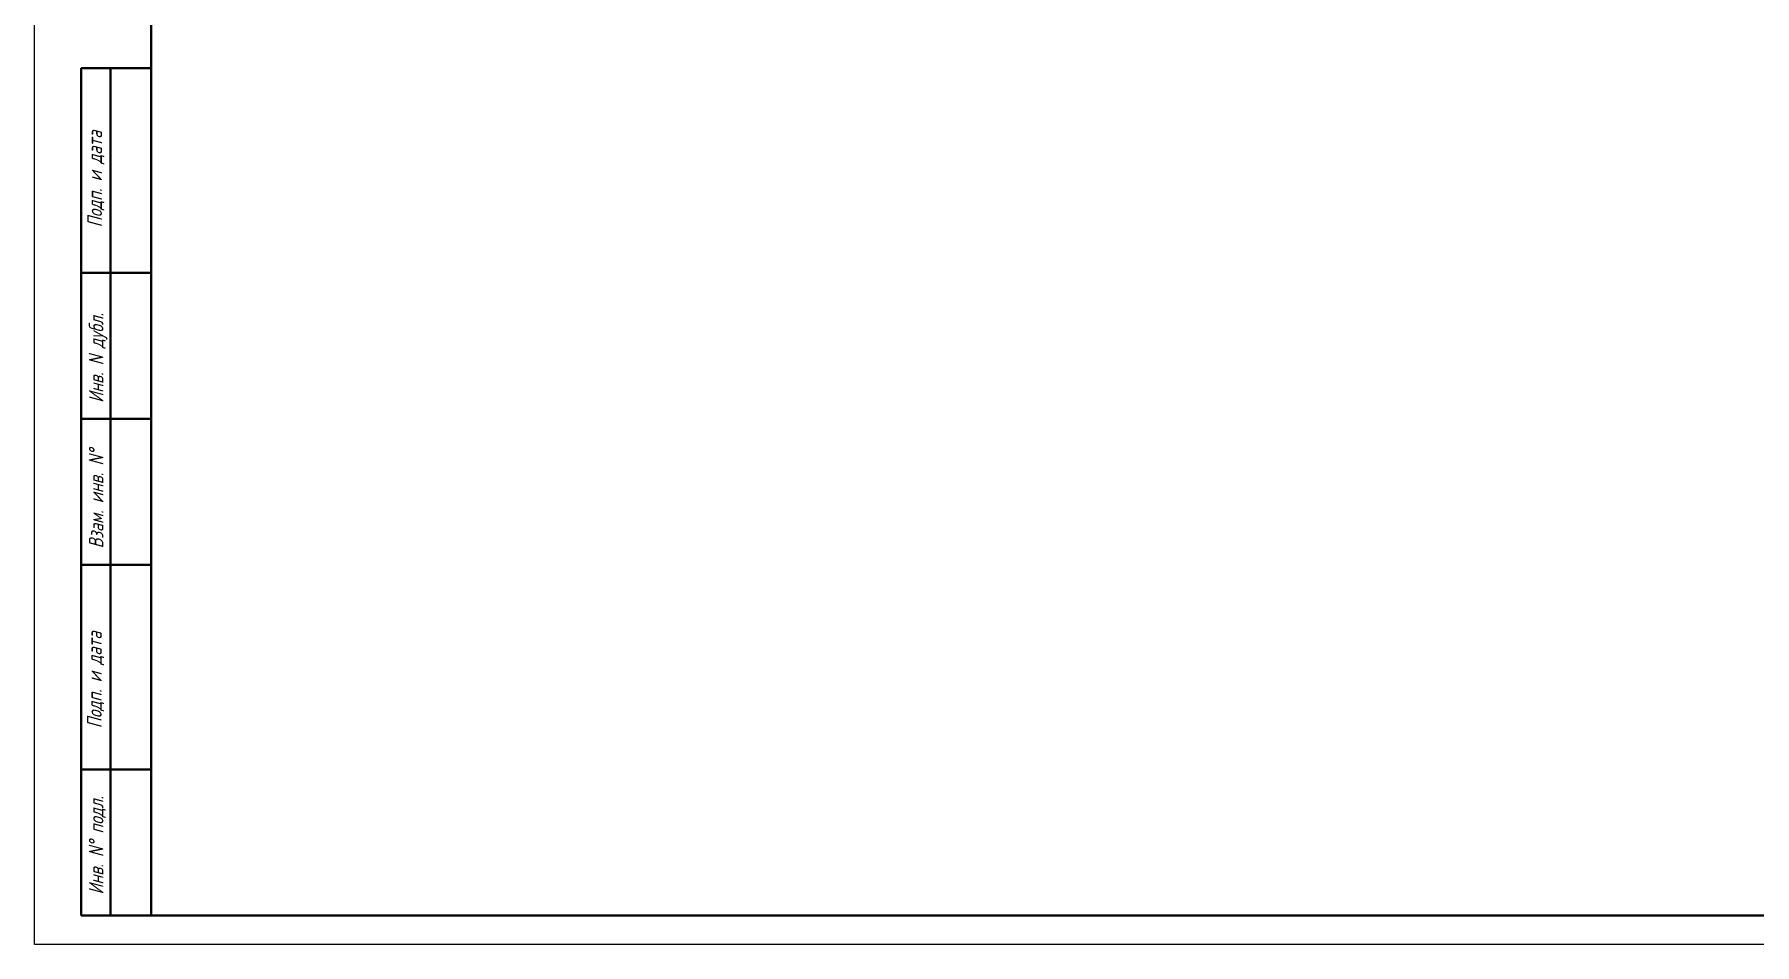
# Model space of a CAD drawing. Header units: millimetres. Extents: x -60 to 537, y -62 to 358.
# Drawn here: x -60.4 to 234, y -62.2 to 93.6 of the extents above; entities that cross this region are included whole.
import ezdxf

# ---------------------------------------------------------------- set-up
doc = ezdxf.new("R2010")
doc.units = ezdxf.units.MM
doc.layers.add('KONTUR', color=7, linetype='Continuous')
doc.layers.add('Основная', color=7, linetype='Continuous', lineweight=40)
doc.layers.add('текст', color=7, linetype='Continuous', lineweight=30)
doc.styles.add('стиль рамки', font='romans.shx', dxfattribs={"width": 0.75, "oblique": 15, "height": 3.5})

msp = doc.modelspace()

# ---------------------------------------------------------------- linework, layer by layer
at = {"layer": 'KONTUR'}
for p, q in [((-60.396, -62.192), (-60.396, 357.808)), ((536.604, -62.192), (-60.396, -62.192))]:
    msp.add_line(p, q, dxfattribs=at)
at = {"layer": 'Основная'}
for p, q in [((-40.396, -17.192), (-40.396, 352.808)), ((-52.396, -57.192), (-52.396, 87.808)), ((-40.396, 87.808), (-52.396, 87.808)), ((-47.396, -57.192), (-47.396, 87.808)), ((-40.396, 52.808), (-52.396, 52.808)), ((-40.396, 27.808), (-52.396, 27.808)), ((-40.396, 2.808), (-52.396, 2.808)), ((-40.396, -57.192), (-40.396, -17.192)), ((-40.396, -32.192), (-52.396, -32.192)), ((531.604, -57.192), (-52.396, -57.192))]:
    msp.add_line(p, q, dxfattribs=at)

# ---------------------------------------------------------------- texts
at = {"layer": 'текст', "style": 'стиль рамки', "oblique": 15, "width": 0.75}
for s, p in [('Подп. и дата', (-48.822, 60.578)), ('Инв. N дубл.', (-48.577, 30.553)), ('Взам. инв. N%%d', (-48.577, 5.626)), ('Подп. и дата', (-48.872, -25.159)), ('Инв. N%%d подл.', (-48.577, -53.625))]:
    msp.add_text(s, height=2.5, rotation=90, dxfattribs=at).set_placement(p)

doc.saveas('drawing.dxf')
